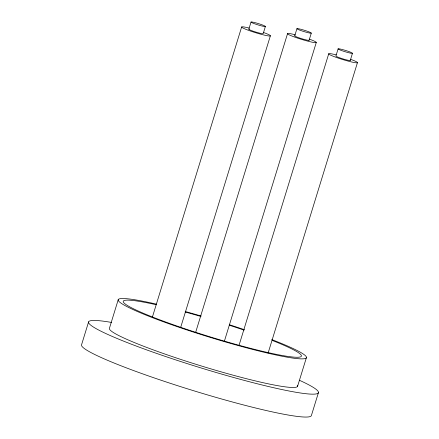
<?xml version="1.0" encoding="UTF-8"?>
<svg xmlns="http://www.w3.org/2000/svg" width="439" height="439" viewBox="0 0 439 439"><rect width="100%" height="100%" fill="white"/><g stroke="black" fill="none" stroke-linecap="round" stroke-linejoin="round"><path stroke-width="0.66" d="M88.59 321.919L81.55 344.807A120.242 10.898 17.1 0 0 192.858 390.49A120.242 10.898 17.1 0 0 311.377 415.59L318.418 392.702M118.217 299.744L109.41 328.356A98.446 8.923 17.1 0 0 204.942 367.075A98.446 8.923 17.1 0 0 297.477 385.409M152.311 317.359L241.642 26.982M248.825 29.194L251.026 22.043M265.392 26.466A7.512 0.68 17.1 0 1 254.422 23.706A7.512 0.68 17.1 0 1 254.812 22.592A7.512 0.68 17.1 0 1 265.392 26.466L263.191 33.616A7.512 0.68 17.1 0 1 254.845 31.756A7.512 0.68 17.1 0 1 249.127 29.106M180.638 327.521L270.369 35.828M195.596 332.537L287.55 33.638M294.728 35.85L296.929 28.694M309.094 40.273L311.295 33.123A7.512 0.68 17.1 0 0 300.715 29.243A7.512 0.68 17.1 0 0 300.325 30.357A7.512 0.68 17.1 0 0 311.295 33.123M224.324 341.383L316.278 42.484M238.986 345.493L328.723 53.799M338.101 48.861L335.901 56.011A7.512 0.68 17.1 0 0 343.797 59.15A7.512 0.68 17.1 0 0 350.081 60.198M350.267 60.439L352.468 53.284A7.512 0.68 17.1 0 0 341.888 49.409A7.512 0.68 17.1 0 0 341.498 50.523A7.512 0.68 17.1 0 0 352.468 53.284M268.119 353.027L357.45 62.651M297.598 386.26L306.406 357.648M299.705 380.399A120.242 10.898 17.1 0 1 277.207 388.526A120.242 10.898 17.1 0 1 124.418 341.471A120.242 10.898 17.1 0 1 111.44 322.413M308.908 40.031A7.512 0.68 17.1 0 1 301.686 38.703A7.512 0.68 17.1 0 1 295.035 35.757M350.657 59.325A15.03 1.361 17.1 0 1 353.801 62.442A15.03 1.361 17.1 0 1 331.791 55.665A15.03 1.361 17.1 0 1 336.296 54.897M263.581 32.502A15.03 1.361 17.1 0 1 266.72 35.625A15.03 1.361 17.1 0 1 244.715 28.842A15.03 1.361 17.1 0 1 249.215 28.08M309.484 39.159A15.03 1.361 17.1 0 1 312.628 42.276A15.03 1.361 17.1 0 1 290.618 35.499A15.03 1.361 17.1 0 1 295.118 34.736M271.714 339.566A98.446 8.923 17.1 0 1 280.066 355.831A98.446 8.923 17.1 0 1 141.49 313.254A98.446 8.923 17.1 0 1 156.487 304.161M185.247 311.509A98.446 8.923 17.1 0 1 201.106 316.014M229.421 324.739A98.446 8.923 17.1 0 1 244.446 329.722M272.109 340.379A93.189 8.445 17.1 0 1 275.231 354.136A93.189 8.445 17.1 0 1 146.094 314.417A93.189 8.445 17.1 0 1 156.136 304.715M185.17 312.008A93.189 8.445 17.1 0 1 200.864 316.448M229.268 325.195A93.189 8.445 17.1 0 1 244.057 330.123"/></g></svg>
